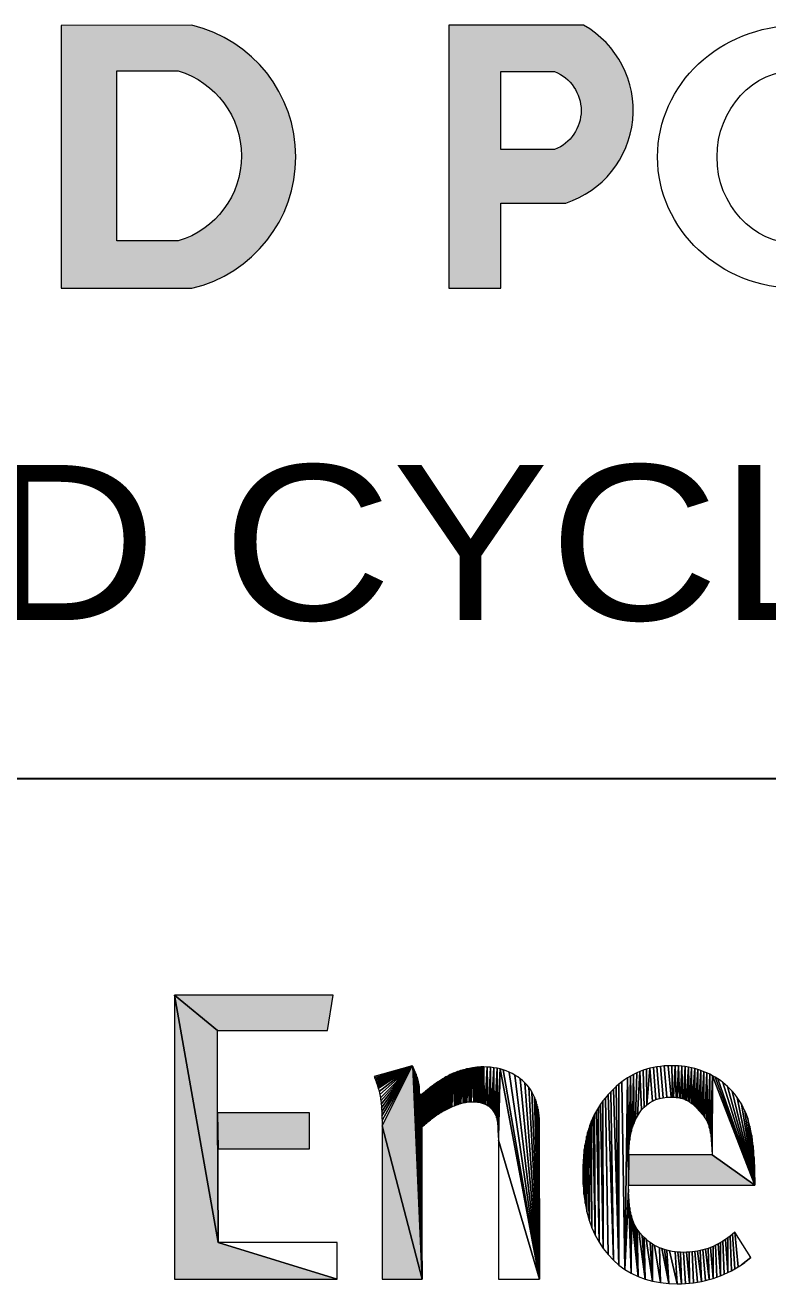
# Model space of a CAD drawing. Header units: inches. Extents: x 0 to 841, y 0 to 594.
# Drawn here: x 757.55 to 770.47, y 62.62 to 84.53 of the extents above; entities that cross this region are included whole.
import ezdxf
from ezdxf.enums import TextEntityAlignment as Align

# ---------------------------------------------------------------- set-up
doc = ezdxf.new("R2010")
doc.units = ezdxf.units.IN
doc.header["$MEASUREMENT"] = 0
doc.layers.add('BG 0', color=7, linetype='Continuous')
doc.layers.add('BG Border', color=7, linetype='Continuous')
doc.styles.add('Arial', font='arial.ttf')

msp = doc.modelspace()

# ---------------------------------------------------------------- hatches: boundary and pattern name
at = {"layer": 'BG 0', "linetype": 'Continuous'}
for points in [[(762.8058293991662, 67.03117590317862), (762.9066971885728, 67.6435932043897), (760.1471873449423, 67.6435932043897), (760.8965252594148, 67.03117590317862)], [(760.8965252594148, 67.03117590317862), (760.1471873449423, 67.6435932043897), (760.9037091183902, 63.34220089300389), (760.8965252594148, 65.59734842203012)], [(760.9037091183902, 63.34220089300389), (760.1471873449423, 67.6435932043897), (760.1471873449423, 62.70097805317786), (762.978722718896, 62.70097805317786)], [(764.2828468280029, 66.41871186682553), (763.7568494808611, 65.37402120759715), (764.4557401477324, 62.70097805317786), (764.2899505695922, 66.4043808693433)], [(762.4960154661752, 65.59734842203012), (760.8965252594148, 65.59734842203012), (760.9037091183902, 64.9705500499704), (762.4960154661752, 64.9705500499704)], [(764.4557401477324, 62.70097805317786), (763.7568494808611, 65.37402120759715), (763.7568494808611, 62.70097805317786)], [(768.0510345657005, 64.86967224589041), (768.0438240009295, 64.33652108379312), (770.2413370851549, 64.33652108379312), (769.4992364412487, 64.86967224589041)]]:
    msp.add_hatch(color=7, dxfattribs=at).paths.add_polyline_path(points)
at = {"layer": 'BG Border', "linetype": 'ByBlock', "true_color": 0x004c8c}
h = msp.add_hatch(color=154, dxfattribs=at)
edge = h.paths.add_edge_path()
edge.add_arc((759.9048862304343, 82.23877832027254), 2.351850224609818, 283.3839906761633, 436.6516748569431)
edge.add_line((760.4478589884632, 84.52709212371727), (758.1759484686346, 84.52688563753507))
edge.add_line((758.1759484686346, 84.52688563753507), (758.1759484686346, 79.95102164469898))
edge.add_line((758.1759484686346, 79.95102164469898), (760.449283314999, 79.95080295036256))
edge = h.paths.add_edge_path(flags=0)
edge.add_arc((759.7663930857791, 82.25357685826243), 1.54536396931471, -73.29931720121749, 73.29931720119112, ccw=False)
edge.add_line((760.2104873188125, 80.77339777793381), (759.1404781207178, 80.77339777766619))
edge.add_line((759.1404781207178, 80.77339777766619), (759.1404781207178, 83.73375593885224))
edge.add_line((759.1404781207178, 83.73375593885224), (760.2104873188133, 83.73375593859085))
h = msp.add_hatch(color=154, dxfattribs=at)
edge = h.paths.add_edge_path()
edge.add_arc((766.4293586794784, 83.04926479734405), 1.698747891568985, 287.982520572038, 420.6078188625672)
edge.add_line((767.2630784238214, 84.52935120934929), (764.9204523465912, 84.52913833569377))
edge.add_line((764.9204523465912, 84.52913833569377), (764.9204523465912, 79.95306764414492))
edge.add_line((764.9204523465912, 79.95306764414492), (765.8248949870506, 79.95314983038563))
edge.add_line((765.8248949870506, 79.95314983038563), (765.8248949879538, 81.4334994744016))
edge.add_line((765.8248949879538, 81.4334994744016), (766.9538077442505, 81.43349947478951))
edge = h.paths.add_edge_path(flags=0)
edge.add_arc((766.4912813452713, 83.04295183750074), 0.7299356171920341, -68.40165426039522, 68.40165425628737, ccw=False)
edge.add_line((766.759968972768, 82.36426710651313), (765.8248949879538, 82.3642671058632))
edge.add_line((765.8248949879538, 82.3642671058632), (765.8248949879538, 83.72163656842805))
edge.add_line((765.8248949879538, 83.72163656842805), (766.7599689728165, 83.7216365684691))

# ---------------------------------------------------------------- linework, layer by layer
at = {"layer": 'BG 0', "color": 7, "linetype": 'Continuous', "lineweight": 5}
for p, q in [((764.455744, 62.70097800000001), (764.407689, 66.016657)), ((764.4557429999999, 62.70097800000001), (764.4096860000001, 65.990137)), ((764.4557419999999, 62.70097800000001), (764.4111299999998, 65.96301)), ((764.412588, 65.89279499999999), (764.411961, 65.93537099999998)), ((766.4947849999999, 62.70097800000001), (766.4944009999999, 65.468553)), ((770.241669, 64.33652399999998), (770.2397589999999, 64.594534)), ((770.241337, 64.473392), (770.241337, 64.33936899999999)), ((770.241337, 64.473392), (770.241337, 64.345157)), ((770.241337, 64.473392), (770.241337, 64.350899)), ((770.241337, 64.473392), (770.241337, 64.356687)), ((770.241337, 64.473392), (770.241337, 64.362429)), ((770.241337, 64.473392), (770.241337, 64.368218)), ((770.241337, 64.473392), (770.241337, 64.373959)), ((770.241337, 64.473392), (770.241337, 64.37974799999999)), ((770.241337, 64.473392), (770.241337, 64.385489)), ((770.241337, 64.473392), (770.241337, 64.391278)), ((770.241337, 64.473392), (770.241337, 64.39846899999999)), ((770.241337, 64.473392), (770.241337, 64.407105)), ((770.241337, 64.473392), (770.241337, 64.41574)), ((770.241337, 64.473392), (770.241337, 64.424423)), ((770.241337, 64.473392), (770.241337, 64.433059)), ((770.241337, 64.473392), (770.241337, 64.441602)), ((770.241337, 64.473392), (770.241337, 64.44967700000001)), ((770.241337, 64.473392), (770.241337, 64.45719100000001)), ((770.241337, 64.473392), (770.241337, 64.464101)), ((768.045823, 64.184217), (768.094266, 62.80456700000001))]:
    msp.add_line(p, q, dxfattribs=at)
for points in [[(762.805829, 67.031176), (762.906697, 67.64359300000001), (760.147187, 67.64359300000001), (760.8965249999999, 67.031176)], [(760.8965249999999, 67.031176), (760.147187, 67.64359300000001), (760.9037089999999, 63.342201), (760.8965249999999, 65.597348)], [(760.9037089999999, 63.342201), (760.147187, 67.64359300000001), (760.147187, 62.70097800000001), (762.978723, 62.70097800000001)], [(764.282847, 66.418712), (763.619956, 66.231424), (763.6242819999999, 66.219941), (763.628501, 66.20864399999999)], [(764.282847, 66.418712), (763.628501, 66.20864399999999), (763.632614, 66.197488), (763.636673, 66.18642499999999)], [(764.282847, 66.418712), (763.636673, 66.18642499999999), (763.6406789999999, 66.175546), (763.644632, 66.16481)], [(764.282847, 66.418712), (763.644632, 66.16481), (763.648477, 66.154261), (763.65227, 66.14380200000001)], [(764.282847, 66.418712), (763.65227, 66.14380200000001), (763.655955, 66.133487), (763.6595869999999, 66.12330899999999)], [(764.282847, 66.418712), (763.6595869999999, 66.12330899999999), (763.663166, 66.113228), (763.666691, 66.103143)], [(764.282847, 66.418712), (763.666691, 66.103143), (763.670109, 66.09306099999999), (763.673474, 66.082977)], [(764.282847, 66.418712), (763.673474, 66.082977), (763.676732, 66.07289499999999), (763.679937, 66.06281)], [(764.282847, 66.418712), (763.679937, 66.06281), (763.6830879999999, 66.052729), (763.686133, 66.042644)], [(764.282847, 66.418712), (763.686133, 66.042644), (763.6891239999999, 66.03255899999999), (763.692008, 66.022478)], [(764.282847, 66.418712), (763.692008, 66.022478), (763.699058, 65.996383), (763.705574, 65.97000799999999)], [(764.282847, 66.418712), (763.705574, 65.97000799999999), (763.711717, 65.943352), (763.717378, 65.91641599999998)], [(764.282847, 66.418712), (763.717378, 65.91641599999998), (763.722666, 65.88915599999999), (763.727473, 65.861659)], [(764.282847, 66.418712), (763.727473, 65.861659), (763.7318529999999, 65.833838), (763.7358589999999, 65.805734)], [(764.282847, 66.418712), (763.7358589999999, 65.805734), (763.7393839999999, 65.77735200000001), (763.7424819999999, 65.74869)], [(764.282847, 66.418712), (763.7424819999999, 65.74869), (763.7452059999999, 65.719), (763.747663, 65.687584)], [(764.282847, 66.418712), (763.747663, 65.687584), (763.749799, 65.654439), (763.7516689999999, 65.619568)], [(764.282847, 66.418712), (763.7516689999999, 65.619568), (763.753271, 65.582971), (763.754606, 65.54464499999999)], [(764.282847, 66.418712), (763.754606, 65.54464499999999), (763.7555679999999, 65.504589), (763.756315, 65.462765)], [(764.282847, 66.418712), (763.756315, 65.462765), (763.7567429999998, 65.419257), (763.7568489999999, 65.374021)], [(764.282847, 66.418712), (763.7568489999999, 65.374021), (764.45574, 62.70097800000001), (764.2899509999999, 66.404381)], [(764.45574, 62.70097800000001), (764.3035169999999, 66.376139), (764.2968409999999, 66.39019), (764.2899509999999, 66.404381)], [(765.330462, 66.379548), (765.35172, 65.791543), (765.3751139999999, 65.790468), (765.3563659999999, 66.382719)], [(765.3563659999999, 66.382719), (765.3751139999999, 65.790468), (765.365019, 66.384121)], [(765.3751139999999, 65.790468), (765.3736719999999, 66.38543), (765.365019, 66.384121)], [(765.3978139999999, 65.78864899999999), (765.382324, 66.386688), (765.3736719999999, 66.38543), (765.3751139999999, 65.790468)], [(765.399576, 66.389022), (765.3909769999999, 66.38790300000001), (765.382324, 66.386688), (765.3978139999999, 65.78864899999999)], [(765.419766, 65.786128), (765.399576, 66.389022), (765.3978139999999, 65.78864899999999)], [(765.419766, 65.786128), (765.4168819999999, 66.39103100000001), (765.408282, 66.39005), (765.399576, 66.389022)], [(765.419766, 65.786128), (765.4410239999999, 65.782907), (765.4255339999999, 66.39191600000001), (765.4168819999999, 66.39103100000001)], [(765.4410239999999, 65.782907), (765.434187, 66.39275699999997), (765.4255339999999, 66.39191600000001)], [(765.461587, 65.778938), (765.44284, 66.393505), (765.434187, 66.39275699999997), (765.4410239999999, 65.782907)], [(765.460145, 66.39480999999999), (765.451492, 66.39420600000001), (765.44284, 66.393505), (765.461587, 65.778938)], [(765.468798, 66.395371), (765.460145, 66.39480999999999), (765.461587, 65.778938), (765.4814029999999, 65.774271)], [(765.468798, 66.395371), (765.4814029999999, 65.774271), (765.4773969999999, 66.395838)], [(765.4860499999999, 66.396212), (765.4773969999999, 66.395838), (765.4814029999999, 65.774271), (765.500471, 65.768856)], [(765.4860499999999, 66.396212), (765.500471, 65.768856), (765.4947019999998, 66.396539)], [(765.5033549999999, 66.39681999999999), (765.4947019999998, 66.396539), (765.500471, 65.768856), (765.518844, 65.762741)], [(765.5033549999999, 66.39681999999999), (765.518844, 65.762741), (765.512008, 66.39695999999999)], [(765.5206599999999, 66.3971), (765.512008, 66.39695999999999), (765.518844, 65.762741), (765.5364699999999, 65.75587699999998)], [(765.5206599999999, 66.3971), (765.5364699999999, 65.75587699999998), (765.529313, 66.3971)], [(765.5878519999999, 66.395698), (765.529313, 66.3971), (765.5364699999999, 65.75587699999998), (765.5534549999999, 65.74840999999999)], [(765.5878519999999, 66.395698), (765.5534549999999, 65.74840999999999), (765.5696389999999, 65.740335), (765.585128, 65.731652)], [(765.5878519999999, 66.395698), (765.585128, 65.731652), (765.5999229999999, 65.72245500000001)], [(765.64543, 66.391358), (765.5878519999999, 66.395698), (765.5999229999999, 65.72245500000001), (765.6139699999999, 65.712651)], [(765.64543, 66.391358), (765.6139699999999, 65.712651), (765.62727, 65.702289), (765.639875, 65.691316)], [(765.64543, 66.391358), (765.639875, 65.691316), (765.651786, 65.679786)], [(765.701993, 66.384168), (765.64543, 66.391358), (765.651786, 65.679786), (765.662949, 65.667698)], [(765.701993, 66.384168), (765.662949, 65.667698), (765.6733639999999, 65.655), (765.685916, 65.638846)], [(765.701993, 66.384168), (765.685916, 65.638846), (765.6976129999999, 65.622135), (765.708402, 65.604863)], [(765.757541, 66.374083), (765.701993, 66.384168), (765.708402, 65.604863), (765.718337, 65.58698299999999)], [(768.417331, 66.373339), (768.46444, 65.802699), (768.5213769999998, 65.827349), (768.4779530000001, 66.387202)], [(768.4779530000001, 66.387202), (768.5213769999998, 65.827349), (768.5819989999999, 65.84653399999999), (768.5398039999999, 66.398546)], [(768.5398039999999, 66.398546), (768.5819989999999, 65.84653399999999), (768.646307, 65.86021399999998), (768.6029900000001, 66.40736899999999)], [(768.6029900000001, 66.40736899999999), (768.646307, 65.86021399999998), (768.7142999999999, 65.868429), (768.667511, 66.413671)], [(768.667511, 66.413671), (768.7142999999999, 65.868429), (768.785925, 65.87113599999999), (768.7332610000001, 66.41745300000001)], [(768.7332610000001, 66.41745300000001), (768.785925, 65.87113599999999), (768.8086779999999, 65.87090299999998), (768.800346, 66.418712)], [(768.859099, 66.417684), (768.800346, 66.418712), (768.8086779999999, 65.87090299999998), (768.830737, 65.87015500000001)], [(768.859099, 66.417684), (768.830737, 65.87015500000001), (768.852208, 65.86889599999999), (768.8729860000001, 65.86712)], [(768.91721, 66.414559), (768.859099, 66.417684), (768.8729860000001, 65.86712), (768.893122, 65.864834)], [(768.91721, 66.414559), (768.893122, 65.864834), (768.912564, 65.86208), (768.9314709999999, 65.858812)], [(768.9746809999999, 66.409328), (768.91721, 66.414559), (768.9314709999999, 65.858812), (768.949631, 65.855029)], [(768.9746809999999, 66.409328), (768.949631, 65.855029), (768.967204, 65.850736), (768.984082, 65.845926)], [(769.031511, 66.402001), (768.9746809999999, 66.409328), (768.984082, 65.845926), (769.000586, 65.840558)], [(769.031511, 66.402001), (769.000586, 65.840558), (769.0170369999998, 65.834536), (769.033487, 65.82791)], [(769.087647, 66.392617), (769.031511, 66.402001), (769.033487, 65.82791), (769.0497780000001, 65.82057900000001)], [(769.087647, 66.392617), (769.0497780000001, 65.82057900000001), (769.066015, 65.812597), (769.082199, 65.804008)], [(769.087647, 66.392617), (769.082199, 65.804008), (769.098329, 65.794764)], [(769.143141, 66.38113299999999), (769.087647, 66.392617), (769.098329, 65.794764), (769.114353, 65.78482)], [(764.45574, 62.70097800000001), (764.3161759999999, 66.348502), (764.3099269999999, 66.362226), (764.3035169999999, 66.376139)], [(764.45574, 62.70097800000001), (764.32798, 66.321379), (764.322211, 66.334872), (764.3161759999999, 66.348502)], [(764.45574, 62.70097800000001), (764.338929, 66.29486700000001), (764.333534, 66.308076), (764.32798, 66.321379)], [(764.45574, 62.70097800000001), (764.349024, 66.268956), (764.344057, 66.281841), (764.338929, 66.29486700000001)], [(764.45574, 62.70097800000001), (764.3582639999998, 66.243562), (764.353724, 66.25621399999999), (764.349024, 66.268956)], [(764.45574, 62.70097800000001), (764.3665959999998, 66.218776), (764.3625369999999, 66.23109699999999), (764.3582639999998, 66.243562)], [(764.45574, 62.70097800000001), (764.3740740000001, 66.19459300000001), (764.370442, 66.20663799999998), (764.3665959999998, 66.218776)], [(764.45574, 62.70097800000001), (764.38075, 66.17097199999999), (764.3774919999998, 66.182689), (764.3740740000001, 66.19459300000001)], [(764.45574, 62.70097800000001), (764.386519, 66.14636999999999), (764.383688, 66.159349), (764.38075, 66.17097199999999)], [(764.775676, 66.165978), (764.767023, 66.160844), (764.75837, 66.155753), (764.7818179999999, 65.60547)], [(764.784328, 66.17120600000001), (764.775676, 66.165978), (764.7818179999999, 65.60547), (764.8056389999999, 65.619287)], [(764.784328, 66.17120600000001), (764.8056389999999, 65.619287), (764.792928, 66.176527)], [(764.8056389999999, 65.619287), (764.80158, 66.181848), (764.792928, 66.176527)], [(764.8296209999999, 65.632547), (764.810233, 66.187309), (764.80158, 66.181848), (764.8056389999999, 65.619287)], [(764.827538, 66.198422), (764.818886, 66.192821), (764.810233, 66.187309), (764.8296209999999, 65.632547)], [(764.836191, 66.204071), (764.827538, 66.198422), (764.8296209999999, 65.632547), (764.8537629999998, 65.645335)], [(764.836191, 66.204071), (764.8537629999998, 65.645335), (764.8448440000001, 66.209812)], [(764.8448440000001, 66.209812), (764.8537629999998, 65.645335), (764.8780659999999, 65.65765999999999), (764.8694129999999, 66.22391)], [(764.8694129999999, 66.22391), (764.8780659999999, 65.65765999999999), (764.9024749999999, 65.66942399999999), (764.894089, 66.23744599999999)], [(764.894089, 66.23744599999999), (764.9024749999999, 65.66942399999999), (764.925442, 65.680674), (764.918979, 66.250425)], [(764.918979, 66.250425), (764.925442, 65.680674), (764.9483019999999, 65.691456), (764.9439759999999, 66.262843)], [(764.9439759999999, 66.262843), (764.9483019999999, 65.691456), (764.971002, 65.701728), (764.969079, 66.274654)], [(764.969079, 66.274654), (764.971002, 65.701728), (764.994396, 66.285857)], [(764.971002, 65.701728), (764.993541, 65.711486), (765.015921, 65.720773), (764.994396, 66.285857)], [(764.994396, 66.285857), (765.015921, 65.720773), (765.038194, 65.729502), (765.01982, 66.29654599999999)], [(765.01982, 66.29654599999999), (765.038194, 65.729502), (765.0603059999999, 65.737767), (765.0454039999998, 66.30663100000001)], [(765.0454039999998, 66.30663100000001), (765.0603059999999, 65.737767), (765.082312, 65.74551600000001), (765.071148, 66.316152)], [(765.071148, 66.316152), (765.082312, 65.74551600000001), (765.104103, 65.752749), (765.097, 66.325068)], [(765.097, 66.325068), (765.104103, 65.752749), (765.1257889999999, 65.759473), (765.122958, 66.333424)], [(765.122958, 66.333424), (765.1257889999999, 65.759473), (765.148862, 66.341222)], [(765.1257889999999, 65.759473), (765.1472599999998, 65.765635), (765.168464, 65.77114300000001), (765.148862, 66.341222)], [(765.148862, 66.341222), (765.168464, 65.77114300000001), (765.189348, 65.775997), (765.17482, 66.348409)], [(765.17482, 66.348409), (765.189348, 65.775997), (765.209965, 65.78024599999999), (765.2007779999999, 66.355039)], [(765.2007779999999, 66.355039), (765.209965, 65.78024599999999), (765.230262, 65.783795), (765.226683, 66.36110699999999)], [(765.226683, 66.36110699999999), (765.230262, 65.783795), (765.252641, 66.366569)], [(765.230262, 65.783795), (765.250291, 65.786736), (765.270053, 65.788976), (765.252641, 66.366569)], [(765.252641, 66.366569), (765.270053, 65.788976), (765.289548, 65.79060799999999), (765.278546, 66.37146899999999)], [(765.278546, 66.37146899999999), (765.289548, 65.79060799999999), (765.30867, 65.79159), (765.304504, 66.375812)], [(765.304504, 66.375812), (765.30867, 65.79159), (765.330462, 66.379548)], [(765.30867, 65.79159), (765.327524, 65.79191699999998), (765.35172, 65.791543), (765.330462, 66.379548)], [(765.757541, 66.374083), (765.718337, 65.58698299999999), (765.727417, 65.568546), (765.735642, 65.549545)], [(765.757541, 66.374083), (765.735642, 65.549545), (765.743013, 65.52994), (765.7494759999998, 65.509773)], [(765.757541, 66.374083), (765.7494759999998, 65.509773), (765.7550839999999, 65.48899999999999), (765.759838, 65.467665)], [(765.812074, 66.36110699999999), (765.757541, 66.374083), (765.759838, 65.467665), (765.76395, 65.444792)], [(765.812074, 66.36110699999999), (765.76395, 65.444792), (765.767636, 65.419257), (765.770894, 65.391153)], [(765.812074, 66.36110699999999), (765.770894, 65.391153), (765.773671, 65.360485), (765.776075, 65.327199)], [(765.812074, 66.36110699999999), (765.776075, 65.327199), (765.7779969999999, 65.291303), (765.7795459999999, 65.252837)], [(765.812074, 66.36110699999999), (765.7795459999999, 65.252837), (765.7806149999999, 65.21175699999999), (765.7812559999999, 65.16811)], [(765.812074, 66.36110699999999), (765.7812559999999, 65.16811), (765.781469, 65.12184799999999), (766.494781, 62.70097800000001)], [(765.812074, 66.36110699999999), (766.494781, 62.70097800000001), (765.8656459999999, 66.34523399999999)], [(766.494781, 62.70097800000001), (765.969638, 66.304902), (765.9181499999999, 66.32651700000001), (765.8656459999999, 66.34523399999999)], [(766.494781, 62.70097800000001), (766.0696780000001, 66.253039), (766.020166, 66.280396), (765.969638, 66.304902)], [(766.494781, 62.70097800000001), (766.1616, 66.191653), (766.117161, 66.22325500000001), (766.0696780000001, 66.253039)], [(766.494781, 62.70097800000001), (766.2414499999999, 66.122752), (766.2030469999999, 66.15813299999999), (766.1616, 66.191653)], [(768.028174, 66.205656), (767.9769529999999, 66.171627), (767.926746, 66.135026), (767.983683, 62.87061999999999)], [(767.983683, 62.87061999999999), (768.0438239999999, 64.271679), (768.0438239999999, 64.33652099999999), (768.028174, 66.205656)], [(768.028174, 66.205656), (768.052851, 64.958649), (768.058405, 65.044028), (768.080411, 66.237166)], [(768.0438239999999, 64.33652099999999), (768.051035, 64.869672), (768.052851, 64.958649), (768.028174, 66.205656)], [(768.080411, 66.237166), (768.058405, 65.044028), (768.067539, 65.125814)], [(768.067539, 65.125814), (768.080411, 65.203959), (768.096969, 65.27855799999999), (768.080411, 66.237166)], [(768.080411, 66.237166), (768.096969, 65.27855799999999), (768.1171579999999, 65.349515), (768.1336619999998, 66.26615499999998)], [(768.1336619999998, 66.26615499999998), (768.1171579999999, 65.349515), (768.141033, 65.416877)], [(768.187928, 66.29267099999998), (768.1336619999998, 66.26615499999998), (768.141033, 65.416877), (768.1686469999999, 65.480644)], [(768.187928, 66.29267099999998), (768.1686469999999, 65.480644), (768.199839, 65.540816), (768.243316, 66.31661899999999)], [(768.199839, 65.540816), (768.23477, 65.597348), (768.2733339999999, 65.649398), (768.243316, 66.31661899999999)], [(768.243316, 66.31661899999999), (768.2733339999999, 65.649398), (768.315582, 65.69594000000001), (768.300039, 66.338047)], [(768.300039, 66.338047), (768.315582, 65.69594000000001), (768.361516, 65.73702), (768.358044, 66.356951)], [(768.358044, 66.356951), (768.361516, 65.73702), (768.417331, 66.373339)], [(768.361516, 65.73702), (768.411136, 65.772592), (768.46444, 65.802699), (768.417331, 66.373339)], [(769.143141, 66.38113299999999), (769.114353, 65.78482), (769.130269, 65.774271), (769.146186, 65.763068)], [(769.198048, 66.36755), (769.143141, 66.38113299999999), (769.146186, 65.763068), (769.154892, 65.755737)], [(769.198048, 66.36755), (769.154892, 65.755737), (769.163598, 65.748083), (769.172464, 65.74019399999999)], [(769.198048, 66.36755), (769.172464, 65.74019399999999), (769.181331, 65.73197900000001), (769.1903039999999, 65.72343299999999)], [(769.198048, 66.36755), (769.1903039999999, 65.72343299999999), (769.19933, 65.71465699999999)], [(769.2522610000001, 66.351864), (769.198048, 66.36755), (769.19933, 65.71465699999999), (769.2084639999999, 65.70560400000001)], [(769.2522610000001, 66.351864), (769.2084639999999, 65.70560400000001), (769.2176509999999, 65.69622), (769.226944, 65.68655600000001)], [(769.2522610000001, 66.351864), (769.226944, 65.68655600000001), (769.2362379999998, 65.676611), (769.2456919999998, 65.66639)], [(769.2522610000001, 66.351864), (769.2456919999998, 65.66639), (769.2554129999999, 65.655888)], [(769.305833, 66.334125), (769.2522610000001, 66.351864), (769.2554129999999, 65.655888), (769.265294, 65.645055)], [(769.305833, 66.334125), (769.265294, 65.645055), (769.2754419999999, 65.633992), (769.2858039999999, 65.622602)], [(769.305833, 66.334125), (769.2858039999999, 65.622602), (769.2963259999999, 65.61093199999999), (769.307115, 65.59893399999999)], [(769.3587110000001, 66.314286), (769.305833, 66.334125), (769.307115, 65.59893399999999), (769.3180639999999, 65.586703)], [(769.3587110000001, 66.314286), (769.3180639999999, 65.586703), (769.3292809999999, 65.57419399999999), (769.340711, 65.561356)], [(769.3587110000001, 66.314286), (769.340711, 65.561356), (769.358817, 65.53778100000001)], [(769.41052, 66.29253), (769.3587110000001, 66.314286), (769.358817, 65.53778100000001), (769.375749, 65.513225)], [(769.41052, 66.29253), (769.375749, 65.513225), (769.3913980000001, 65.48764399999999), (769.405873, 65.461035)], [(769.41052, 66.29253), (769.405873, 65.461035), (769.419066, 65.43344799999998)], [(769.46062, 66.269143), (769.41052, 66.29253), (769.419066, 65.43344799999998), (769.431083, 65.404833)], [(769.46062, 66.269143), (769.431083, 65.404833), (769.441819, 65.375236), (769.45138, 65.344611)], [(769.46062, 66.269143), (769.45138, 65.344611), (769.459712, 65.313008), (769.4668159999999, 65.280331)], [(769.509064, 66.244123), (769.46062, 66.269143), (769.4668159999999, 65.280331), (769.472958, 65.246394)], [(769.509064, 66.244123), (769.472958, 65.246394), (769.4784589999999, 65.210916), (769.48332, 65.173805)], [(769.509064, 66.244123), (769.48332, 65.173805), (769.4875389999999, 65.135104), (769.4911179999999, 65.094819)], [(769.509064, 66.244123), (769.4911179999999, 65.094819), (769.494056, 65.052944), (769.496299, 65.00952999999998)], [(769.509064, 66.244123), (769.496299, 65.00952999999998), (769.4979549999999, 64.964484), (769.498916, 64.91785)], [(769.509064, 66.244123), (769.498916, 64.91785), (769.499236, 64.869672), (770.241337, 64.33652099999999)], [(769.509064, 66.244123), (770.241337, 64.33652099999999), (769.555853, 66.21741999999999)], [(770.241337, 64.33652099999999), (769.600986, 66.18908499999999), (769.555853, 66.21741999999999)], [(770.241337, 64.33652099999999), (769.686284, 66.127418), (769.644463, 66.159068), (769.600986, 66.18908499999999)], [(764.45574, 62.70097800000001), (764.3917, 66.120462), (764.3891889999999, 66.133441), (764.386519, 66.14636999999999)], [(764.45574, 62.70097800000001), (764.396293, 66.094507), (764.3941029999999, 66.107486), (764.3917, 66.120462)], [(764.45574, 62.70097800000001), (764.400352, 66.068552), (764.3984299999998, 66.08153100000001), (764.396293, 66.094507)], [(764.45574, 62.70097800000001), (764.403824, 66.042644), (764.4021679999998, 66.055623), (764.400352, 66.068552)], [(764.45574, 62.70097800000001), (764.406708, 66.016643), (764.40532, 66.029665), (764.403824, 66.042644)], [(764.473046, 65.942324), (764.4747009999999, 65.371033), (764.49409, 65.38942699999998), (764.487253, 65.953994)], [(764.487253, 65.953994), (764.49409, 65.38942699999998), (764.513905, 65.407634), (764.5011400000001, 65.965388)], [(764.5011400000001, 65.965388), (764.513905, 65.407634), (764.534148, 65.425607), (764.514653, 65.976497)], [(764.514653, 65.976497), (764.534148, 65.425607), (764.527846, 65.98728)], [(764.540611, 65.99782900000001), (764.527846, 65.98728), (764.534148, 65.425607), (764.554819, 65.443343)], [(764.540611, 65.99782900000001), (764.554819, 65.443343), (764.5530029999999, 66.008054)], [(764.5530029999999, 66.008054), (764.554819, 65.443343), (764.57597, 65.460895), (764.565287, 66.018088)], [(764.565287, 66.018088), (764.57597, 65.460895), (764.597495, 65.47821400000001), (764.577679, 66.027939)], [(764.577679, 66.027939), (764.597495, 65.47821400000001), (764.5900699999999, 66.03765)], [(764.602622, 66.047264), (764.5900699999999, 66.03765), (764.597495, 65.47821400000001), (764.6194469999999, 65.495349)], [(764.602622, 66.047264), (764.6194469999999, 65.495349), (764.615174, 66.05669499999999)], [(764.627832, 66.065985), (764.615174, 66.05669499999999), (764.6194469999999, 65.495349), (764.64188, 65.512247)], [(764.627832, 66.065985), (764.64188, 65.512247), (764.6405440000001, 66.075135)], [(764.6533099999999, 66.08414499999999), (764.6405440000001, 66.075135), (764.64188, 65.512247), (764.664686, 65.528911)], [(764.6533099999999, 66.08414499999999), (764.664686, 65.528911), (764.666182, 66.093015)], [(764.687814, 65.545252), (764.679107, 66.101697), (764.666182, 66.093015), (764.664686, 65.528911)], [(764.687814, 65.545252), (764.693796, 66.113087), (764.6863709999999, 66.107439), (764.679107, 66.101697)], [(764.7111009999999, 65.561075), (764.7013799999999, 66.118689), (764.693796, 66.113087), (764.687814, 65.545252)], [(764.7111009999999, 65.561075), (764.7169230000001, 66.12965799999999), (764.709071, 66.124197), (764.7013799999999, 66.118689)], [(764.734549, 65.576388), (764.7169230000001, 66.12965799999999), (764.7111009999999, 65.561075)], [(764.734549, 65.576388), (764.733053, 66.140304), (764.724935, 66.134979), (764.7169230000001, 66.12965799999999)], [(764.734549, 65.576388), (764.758103, 65.591186), (764.7413849999999, 66.14553199999999), (764.733053, 66.140304)], [(764.758103, 65.591186), (764.749771, 66.150666), (764.7413849999999, 66.14553199999999)], [(764.7818179999999, 65.60547), (764.75837, 66.155753), (764.749771, 66.150666), (764.758103, 65.591186)], [(766.494781, 62.70097800000001), (766.309176, 66.04638), (766.2768079999998, 66.085497), (766.2414499999999, 66.122752)], [(766.494781, 62.70097800000001), (766.3647769999999, 65.962537), (766.338499, 66.00539300000001), (766.309176, 66.04638)], [(766.494781, 62.70097800000001), (766.408308, 65.87113599999999), (766.388065, 65.917771), (766.3647769999999, 65.962537)], [(767.690773, 65.91441), (767.781947, 63.03316800000001), (767.7359599999999, 65.963565)], [(767.7821610000001, 66.0102), (767.7359599999999, 65.963565), (767.781947, 63.03316800000001), (767.8795299999999, 62.94680500000001)], [(767.7821610000001, 66.0102), (767.8795299999999, 62.94680500000001), (767.829323, 66.054361)], [(767.8795299999999, 62.94680500000001), (767.877554, 66.095956), (767.829323, 66.054361)], [(767.983683, 62.87061999999999), (767.926746, 66.135026), (767.877554, 66.095956), (767.8795299999999, 62.94680500000001)], [(770.241337, 64.33652099999999), (769.764959, 66.059075), (769.726449, 66.094086), (769.686284, 66.127418)], [(770.241337, 64.33652099999999), (769.849296, 65.972481), (769.801813, 66.022478), (769.764959, 66.059075)], [(770.241337, 64.33652099999999), (769.935182, 65.86674599999999), (769.8937879999999, 65.92057199999999), (769.849296, 65.972481)], [(764.45574, 62.70097800000001), (764.4281799999999, 65.905587), (764.41253, 65.89279499999999), (764.4118889999999, 65.93536999999999)], [(764.4281799999999, 65.905587), (764.45574, 62.70097800000001), (764.45574, 65.35240999999999), (764.443509, 65.918145)], [(764.443509, 65.918145), (764.45574, 65.35240999999999), (764.4747009999999, 65.371033), (764.4584639999999, 65.930376)], [(764.4584639999999, 65.930376), (764.4747009999999, 65.371033), (764.473046, 65.942324)], [(766.494781, 62.70097800000001), (766.424758, 65.83281), (766.4167469999999, 65.85222900000001), (766.408308, 65.87113599999999)], [(766.494781, 62.70097800000001), (766.4394469999999, 65.79275799999999), (766.432289, 65.813018), (766.424758, 65.83281)], [(766.494781, 62.70097800000001), (766.452372, 65.750977), (766.446123, 65.772078), (766.4394469999999, 65.79275799999999)], [(766.494781, 62.70097800000001), (766.4636419999999, 65.70747), (766.4582479999999, 65.729455), (766.452372, 65.750977)], [(767.560449, 65.748924), (767.522473, 65.691316), (767.532568, 63.347989), (767.607291, 63.235064)], [(767.560449, 65.748924), (767.607291, 63.235064), (767.601149, 65.805313)], [(767.601149, 65.805313), (767.607291, 63.235064), (767.690773, 63.129656), (767.6445719999999, 65.860444)], [(767.6445719999999, 65.860444), (767.690773, 63.129656), (767.781947, 63.03316800000001), (767.690773, 65.91441)], [(770.241337, 64.33652099999999), (770.008997, 65.75317), (769.9735849999998, 65.81091500000001), (769.935182, 65.86674599999999)], [(770.241337, 64.33652099999999), (770.070634, 65.631846), (770.041311, 65.693466), (770.008997, 65.75317)], [(760.8965249999999, 65.597348), (760.9037089999999, 63.342201), (760.9037089999999, 64.97055)], [(762.496015, 65.597348), (760.8965249999999, 65.597348), (760.9037089999999, 64.97055), (762.496015, 64.97055)], [(766.494781, 62.70097800000001), (766.473149, 65.662233), (766.468609, 65.685064), (766.4636419999999, 65.70747)], [(766.494781, 62.70097800000001), (766.480947, 65.615505), (766.4772619999999, 65.63903299999998), (766.473149, 65.662233)], [(766.494781, 62.70097800000001), (766.486983, 65.567705), (766.484152, 65.59174699999998), (766.480947, 65.615505)], [(766.494781, 62.70097800000001), (766.4913089999999, 65.51869), (766.4893860000001, 65.543336), (766.486983, 65.567705)], [(766.494781, 62.70097800000001), (766.493873, 65.468553), (766.492805, 65.49376), (766.4913089999999, 65.51869)], [(767.4249969999998, 65.511172), (767.397971, 65.448667), (767.4095079999998, 63.59656700000001), (767.466658, 63.468473)], [(767.4249969999998, 65.511172), (767.466658, 63.468473), (767.454748, 65.572419)], [(767.487222, 65.6325), (767.454748, 65.572419), (767.466658, 63.468473), (767.532568, 63.347989)], [(767.487222, 65.6325), (767.532568, 63.347989), (767.522473, 65.691316)], [(770.241337, 64.33652099999999), (770.1202, 65.502723), (770.0969660000001, 65.568266), (770.070634, 65.631846)], [(764.45574, 62.70097800000001), (763.7568489999999, 65.374021), (763.7568489999999, 62.70097800000001)], [(767.332969, 65.253024), (767.36117, 63.732179), (767.352144, 65.319965)], [(767.3737219999999, 65.38494399999999), (767.352144, 65.319965), (767.36117, 63.732179), (767.4095079999998, 63.59656700000001)], [(767.3737219999999, 65.38494399999999), (767.4095079999998, 63.59656700000001), (767.397971, 65.448667)], [(770.241337, 64.33652099999999), (770.1583349999999, 65.36403299999999), (770.140443, 65.43526800000001), (770.1202, 65.502723)], [(770.241337, 64.33652099999999), (770.188887, 65.20494000000001), (770.174466, 65.287287), (770.1583349999999, 65.36403299999999)], [(766.494781, 62.70097800000001), (765.781469, 65.12184799999999), (765.781469, 62.70097800000001)], [(767.3007089999999, 65.11064199999998), (767.287623, 65.035252), (767.2908269999999, 64.026133), (767.321592, 63.875399)], [(767.3007089999999, 65.11064199999998), (767.321592, 63.875399), (767.315824, 65.183235)], [(767.332969, 65.253024), (767.315824, 65.183235), (767.321592, 63.875399), (767.36117, 63.732179)], [(770.241337, 64.33652099999999), (770.2124949999999, 65.023675), (770.201545, 65.117085), (770.188887, 65.20494000000001)], [(767.260383, 64.792182), (767.2688749999999, 64.184478), (767.2674329999999, 64.87602199999999)], [(767.276513, 64.957014), (767.2674329999999, 64.87602199999999), (767.2688749999999, 64.184478), (767.2908269999999, 64.026133)], [(767.276513, 64.957014), (767.2908269999999, 64.026133), (767.287623, 65.035252)], [(768.051035, 64.869672), (768.0438239999999, 64.33652099999999), (770.241337, 64.33652099999999), (769.499236, 64.869672)], [(770.241337, 64.33652099999999), (770.229213, 64.82019), (770.2217349999999, 64.92471), (770.2124949999999, 65.023675)], [(767.2522639999999, 64.616097), (767.251303, 64.52385600000001), (767.2556829999999, 64.350385), (767.255309, 64.705538)], [(767.260383, 64.792182), (767.255309, 64.705538), (767.2556829999999, 64.350385), (767.2688749999999, 64.184478)], [(770.241337, 64.33652099999999), (770.23904, 64.59452900000001), (770.234981, 64.710162), (770.229213, 64.82019)], [(768.045266, 64.184198), (768.044198, 64.227471), (768.0438239999999, 64.271679), (767.983683, 62.87061999999999)], [(768.0942449999999, 62.804566), (768.045266, 64.184198), (767.983683, 62.87061999999999)], [(768.0942449999999, 62.804566), (768.056803, 64.020485), (768.052851, 64.060026), (768.0495919999998, 64.100452)], [(768.0942449999999, 62.804566), (768.066898, 63.944253), (768.061503, 63.981925), (768.056803, 64.020485)], [(768.0942449999999, 62.804566), (768.0798769999999, 63.871804), (768.0730399999999, 63.907563), (768.066898, 63.944253)], [(768.0942449999999, 62.804566), (768.096007, 63.803323), (768.087515, 63.837026), (768.0798769999999, 63.871804)], [(768.2113229999999, 62.74873499999999), (768.105354, 63.770739), (768.096007, 63.803323), (768.0942449999999, 62.804566)], [(768.2113229999999, 62.74873499999999), (768.126665, 63.708791), (768.115609, 63.739229), (768.105354, 63.770739)], [(768.2113229999999, 62.74873499999999), (768.151448, 63.65114000000001), (768.13863, 63.679428), (768.126665, 63.708791)], [(768.2113229999999, 62.74873499999999), (768.179703, 63.597829), (768.165175, 63.623924), (768.151448, 63.65114000000001)], [(768.2113229999999, 62.74873499999999), (768.1951389999999, 63.572762), (768.179703, 63.597829)], [(768.334917, 62.70298799999999), (768.2232339999999, 63.53345400000001), (768.1951389999999, 63.572762), (768.2113229999999, 62.74873499999999)], [(760.9037089999999, 63.342201), (762.978723, 62.70097800000001), (762.978723, 63.342201)], [(768.283749, 63.460818), (768.25277, 63.49610999999999), (768.2232339999999, 63.53345400000001), (768.334917, 62.70298799999999)], [(768.334917, 62.70298799999999), (768.31617, 63.427533), (768.283749, 63.460818)], [(768.464974, 62.667462), (768.350033, 63.39625699999999), (768.31617, 63.427533), (768.334917, 62.70298799999999)], [(768.4220849999999, 63.339771), (768.3853379999999, 63.366987), (768.350033, 63.39625699999999), (768.464974, 62.667462)], [(768.464974, 62.667462), (768.460274, 63.314564), (768.4220849999999, 63.339771)], [(768.601494, 62.64202199999999), (768.4999059999999, 63.291363), (768.460274, 63.314564), (768.464974, 62.667462)], [(769.582078, 62.73701800000001), (769.6470259999999, 62.7612), (769.604244, 63.31605899999999), (769.561194, 63.29406999999999)], [(769.6470259999999, 62.7612), (769.646919, 63.339911), (769.604244, 63.31605899999999)], [(769.7107459999999, 62.78771500000001), (769.689275, 63.365635), (769.646919, 63.339911), (769.6470259999999, 62.7612)], [(769.7732379999999, 62.816564), (769.731203, 63.39322199999999), (769.689275, 63.365635), (769.7107459999999, 62.78771500000001)], [(769.7732379999999, 62.816564), (769.7728639999999, 63.422679), (769.731203, 63.39322199999999)], [(769.834554, 62.847653), (769.814098, 63.454048), (769.7728639999999, 63.422679), (769.7732379999999, 62.816564)], [(769.894589, 62.881125), (769.8549579999999, 63.48724), (769.814098, 63.454048), (769.834554, 62.847653)], [(769.9534489999999, 62.916834), (769.8954969999999, 63.52234499999999), (769.8549579999999, 63.48724), (769.894589, 62.881125)], [(770.176495, 63.082834), (769.8954969999999, 63.52234499999999), (769.9534489999999, 62.916834), (770.011026, 62.95488)], [(768.583174, 63.25098399999999), (768.540979, 63.270169), (768.4999059999999, 63.291363), (768.601494, 62.64202199999999)], [(768.6262769999998, 63.233852), (768.583174, 63.25098399999999), (768.601494, 62.64202199999999), (768.7445309999999, 62.626803)], [(768.6262769999998, 63.233852), (768.7445309999999, 62.626803), (768.6702349999999, 63.218727)], [(768.7445309999999, 62.626803), (768.715047, 63.20560699999999), (768.6702349999999, 63.218727)], [(768.8940299999999, 62.621715), (768.7607139999999, 63.194498), (768.715047, 63.20560699999999), (768.7445309999999, 62.626803)], [(768.8546650000001, 63.178394), (768.807236, 63.185441), (768.7607139999999, 63.194498), (768.8940299999999, 62.621715)], [(768.902949, 63.17334999999999), (768.8546650000001, 63.178394), (768.8940299999999, 62.621715), (768.965761, 62.62288)], [(768.902949, 63.17334999999999), (768.965761, 62.62288), (768.9520879999999, 63.17031899999999)], [(768.9520879999999, 63.17031899999999), (768.965761, 62.62288), (769.0367989999999, 62.62633499999999), (769.002081, 63.169291)], [(769.002081, 63.169291), (769.0367989999999, 62.62633499999999), (769.107249, 62.632077), (769.0521809999999, 63.170179)], [(769.0521809999999, 63.170179), (769.107249, 62.632077), (769.1016409999999, 63.172746)], [(769.1016409999999, 63.172746), (769.107249, 62.632077), (769.177004, 62.640152), (769.150459, 63.17708599999999)], [(769.150459, 63.17708599999999), (769.177004, 62.640152), (769.2461719999999, 62.650564), (769.1986360000001, 63.183155)], [(769.1986360000001, 63.183155), (769.2461719999999, 62.650564), (769.314646, 62.663213), (769.2461719999999, 63.190903)], [(769.2461719999999, 63.190903), (769.314646, 62.663213), (769.2930139999999, 63.20042700000001)], [(769.2930139999999, 63.20042700000001), (769.314646, 62.663213), (769.3824789999999, 62.67819799999999), (769.3392150000001, 63.211676)], [(769.3392150000001, 63.211676), (769.3824789999999, 62.67819799999999), (769.44967, 62.695517), (769.384829, 63.224655)], [(769.384829, 63.224655), (769.44967, 62.695517), (769.429748, 63.239313)], [(769.4740259999999, 63.25574399999999), (769.429748, 63.239313), (769.44967, 62.695517), (769.516168, 62.715125)], [(769.4740259999999, 63.25574399999999), (769.516168, 62.715125), (769.51777, 63.273998)], [(769.582078, 62.73701800000001), (769.561194, 63.29406999999999), (769.51777, 63.273998), (769.516168, 62.715125)], [(770.176495, 63.082834), (770.011026, 62.95488), (770.0673759999999, 62.99521600000001), (770.12255, 63.03788199999999)]]:
    msp.add_lwpolyline(points, close=True, dxfattribs=at)
at = {"layer": 'BG Border', "color": 7, "linetype": 'Continuous', "lineweight": 25}
msp.add_line((827.0000019999999, 71.410071), (677.000006, 71.410071), dxfattribs=at)
at = {"layer": 'BG Border', "color": 7, "linetype": 'Continuous', "lineweight": 0}
for points in [[(760.449283, 79.95080300000001, 0.790232), (760.447859, 84.52709200000001), (758.175948, 84.526886), (758.175948, 79.951022)], [(766.9538079999999, 81.433499, 0.6532939999999999), (767.263078, 84.529351), (764.920452, 84.529138), (764.920452, 79.953068), (765.8248949999999, 79.95315), (765.8248949999999, 81.433499)], [(760.210487, 83.73375600000001, -0.744011), (760.210487, 80.773398), (759.140478, 80.773398), (759.140478, 83.73375600000001)], [(766.7599690000001, 83.72163699999999, -0.67962), (766.7599690000001, 82.364267), (765.8248949999999, 82.364267), (765.8248949999999, 83.72163699999999)]]:
    msp.add_lwpolyline(points, format="xyb", close=True, dxfattribs=at)
for major_axis, ratio in [((-2.429057602722384, 0), 0.942035), ((-0.0001017899647904, -1.51089272273111), 0.9232229999999999)]:
    msp.add_ellipse((770.980536, 82.236287), major_axis=major_axis, ratio=ratio, dxfattribs=at)

# ---------------------------------------------------------------- texts
at = {"layer": 'BG Border', "color": 7, "style": 'Arial', "width": 1.085385}
msp.add_text('BORYEONG NEW COMBINED CYCLE POWER PLANT UNIT #1', height=2.7, dxfattribs=at).set_placement((762.117803, 75.52488100000001), align=Align.MIDDLE_CENTER)

doc.saveas('drawing.dxf')
